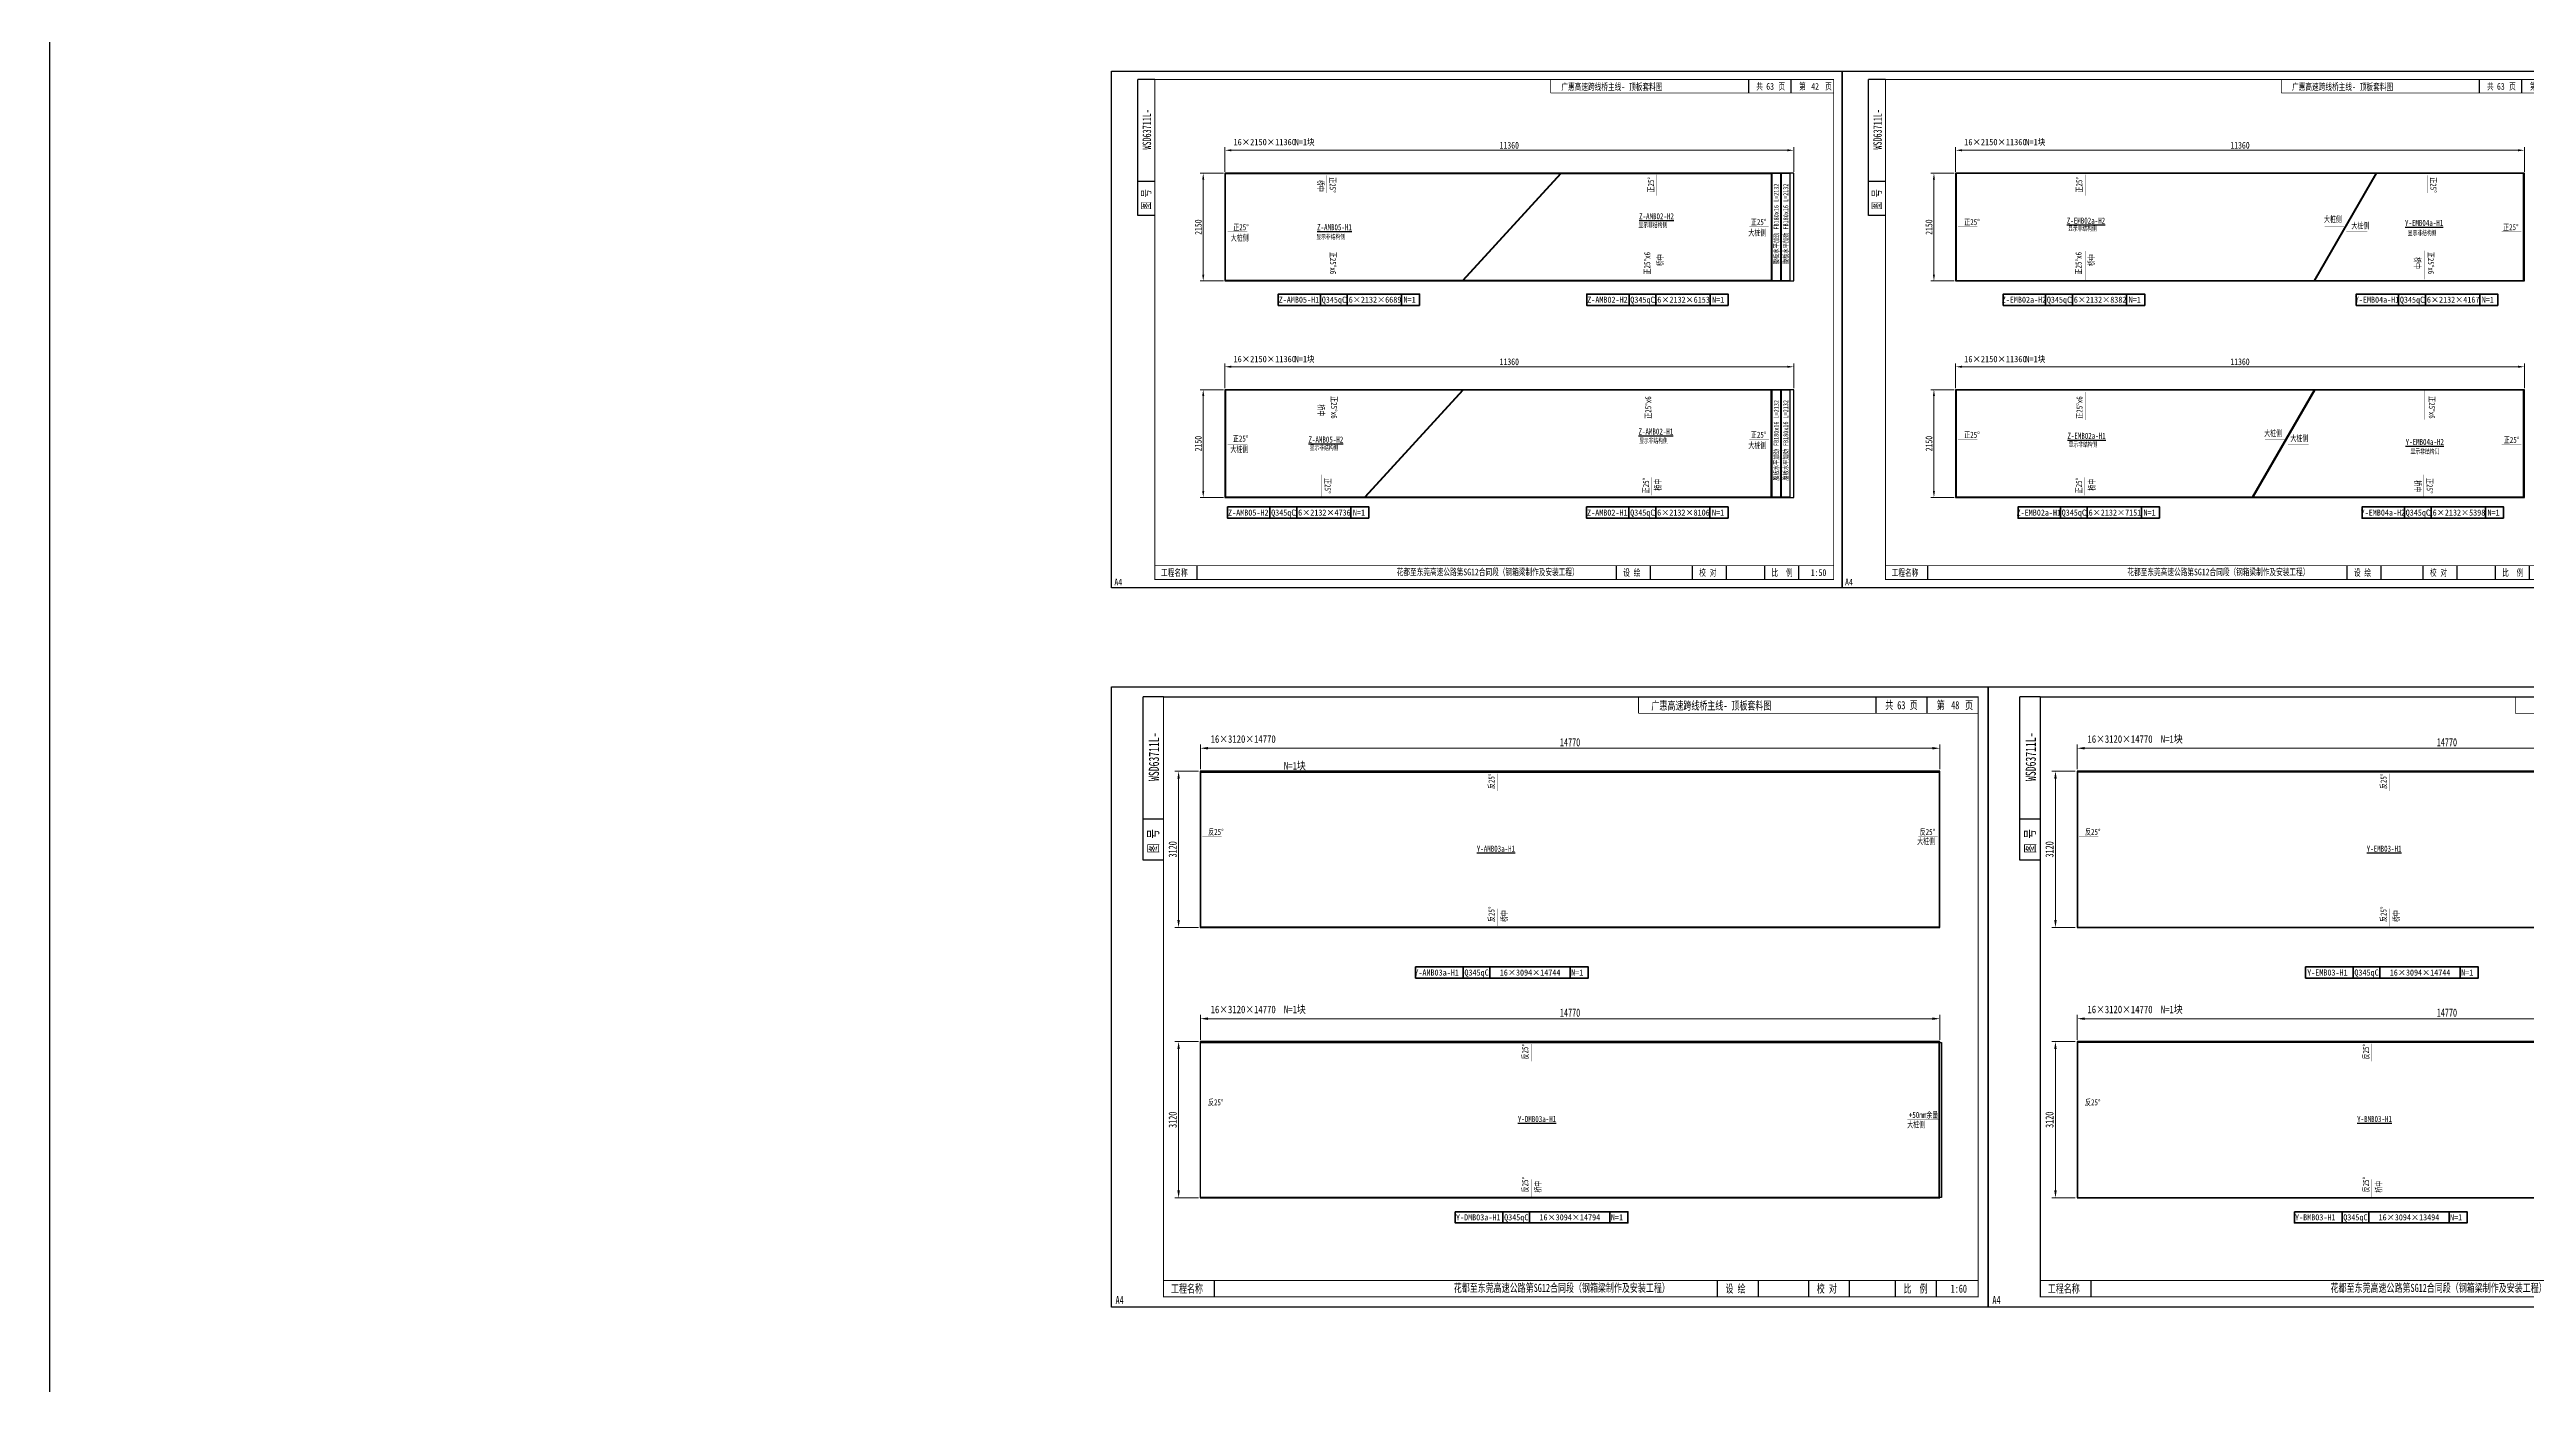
# Model space of a CAD drawing. Extents: x 1629247 to 2251351, y -601856 to -65897.
# Drawn here: x 2065548 to 2115018, y -199079 to -172429 of the extents above; entities that cross this region are included whole.
import ezdxf
from ezdxf.enums import TextEntityAlignment as Align

# ---------------------------------------------------------------- set-up
doc = ezdxf.new("R2010")
doc.units = 0
doc.header["$LTSCALE"] = 2
doc.header["$MEASUREMENT"] = 0
doc.header["$PDMODE"] = 35
doc.header["$PDSIZE"] = 50
doc.linetypes.add('PHANTOM', pattern=[63.5, 31.75, -6.35, 6.35, -6.35, 6.35, -6.35])
doc.layers.get('0').update_dxf_attribs({"linetype": 'CONTINUOUS'})
doc.layers.get('Defpoints').update_dxf_attribs({"linetype": 'CONTINUOUS'})
doc.layers.add('1图框轮廓', color=7, linetype='CONTINUOUS', lineweight=35)
doc.layers.add('标注层', color=3, linetype='CONTINUOUS', lineweight=13)
doc.layers.add('A3', color=7, linetype='CONTINUOUS')
doc.styles.add('仿宋', font='仿宋_GB2312_1.ttf', dxfattribs={"width": 0.7})
doc.dimstyles.new('标准标注样式-50', dxfattribs={"dimscale": 50, "dimtxt": 2.7, "dimasz": 2.5, "dimexe": 1.25, "dimexo": 0.625, "dimtad": 1, "dimdec": 0, "dimdsep": 46, "dimtxsty": '仿宋', "dimcen": 2.5, "dimclrd": 3, "dimclre": 3, "dimclrt": 4, "dimazin": 0, "dimtfac": 1, "dimtdec": 0, "dimtmove": 0, "dimatfit": 3, "dimfxl": 1.25, "dimlwd": 13, "dimlwe": 13, "dimarcsym": 0})
doc.dimstyles.new('标准标注样式-60', dxfattribs={"dimscale": 60, "dimtxt": 2.7, "dimasz": 2.5, "dimexe": 1.25, "dimexo": 0.625, "dimtad": 1, "dimdec": 0, "dimdsep": 46, "dimtxsty": '仿宋', "dimcen": 2.5, "dimclrd": 3, "dimclre": 3, "dimclrt": 4, "dimazin": 0, "dimtfac": 1, "dimtdec": 0, "dimtmove": 0, "dimatfit": 3, "dimfxl": 1.25, "dimlwd": 13, "dimlwe": 13, "dimarcsym": 0})

# ---------------------------------------------------------------- blocks, each defined once
blk = doc.blocks.new('*D1075')
at = {"color": 3, "lineweight": 13, "ltscale": 3}
for p, q in [((2089023, -174868), (2089023, -174378)), ((2100383, -174868), (2100383, -174378))]:
    blk.add_line(p, q, dxfattribs=at)
at = {"color": 3, "linetype": 'ByBlock', "lineweight": 13, "ltscale": 3}
blk.add_line((2100258, -174440), (2089148, -174440), dxfattribs=at)
at = {"color": 3, "ltscale": 3}
for points in [[(2089148, -174419), (2089148, -174461), (2089023, -174440)], [(2100258, -174419), (2100258, -174461), (2100383, -174440)]]:
    blk.add_solid(points, dxfattribs=at)
at = {"layer": 'Defpoints', "color": 0, "ltscale": 3}
for p in [(2089023, -174440), (2089023, -174899), (2100383, -174899)]:
    blk.add_point(p, dxfattribs=at)
at = {"color": 4, "ltscale": 3, "insert": (2094703, -174341), "char_height": 135, "attachment_point": 5, "style": '仿宋'}
blk.add_mtext('11360', dxfattribs=at)
blk = doc.blocks.new('*D1076')
at = {"color": 3, "lineweight": 13, "ltscale": 3}
for p, q in [((2088992, -174899), (2088527, -174899)), ((2088992, -177049), (2088527, -177049))]:
    blk.add_line(p, q, dxfattribs=at)
at = {"color": 3, "linetype": 'ByBlock', "lineweight": 13, "ltscale": 3}
blk.add_line((2088590, -175024), (2088590, -176924), dxfattribs=at)
at = {"color": 3, "ltscale": 3}
for points in [[(2088569, -175024), (2088610, -175024), (2088590, -174899)], [(2088569, -176924), (2088610, -176924), (2088590, -177049)]]:
    blk.add_solid(points, dxfattribs=at)
at = {"layer": 'Defpoints', "color": 0, "ltscale": 3}
for p in [(2089023, -174899), (2088590, -177049), (2089023, -177049)]:
    blk.add_point(p, dxfattribs=at)
at = {"color": 4, "ltscale": 3, "insert": (2088491, -175974), "char_height": 135, "attachment_point": 5, "rotation": 90, "style": '仿宋'}
blk.add_mtext('2150', dxfattribs=at)
blk = doc.blocks.new('tukuangA4-')
at = {"layer": 'A3'}
for p, q in [((537, 7565), (537, 10327)), ((882, 10327), (537, 10327)), ((12951, 10051), (12951, 10327)), ((13814, 10051), (13814, 10327)), ((882, 8256), (537, 8256)), ((882, 7565), (537, 7565)), ((1745, 173), (1745, 449)), ((10266, 173), (10266, 449)), ((10957, 173), (10957, 449)), ((11811, 173), (11811, 449)), ((12502, 173), (12502, 449)), ((13280, 173), (13280, 449)), ((13971, 173), (13971, 449))]:
    blk.add_line(p, q, dxfattribs=at)
blk.add_lwpolyline([(14850, 10500), (14850, 0), (0, 0), (0, 10500)], close=True, dxfattribs=at)
for points, const_width in [([(882, 10327), (14677, 10327), (14677, 173), (882, 173), (882, 10327)], 17.3), ([(8927, 10051), (8927, 10327)], 13.8), ([(8927, 10051), (14677, 10051)], 13.8), ([(882, 449), (14677, 449)], 13.8)]:
    blk.add_lwpolyline(points, dxfattribs=dict(at, const_width=const_width))
at = {"layer": 'A3', "color": 7, "linetype": 'Continuous', "style": '仿宋', "width": 0.7}
for s, p in [('共    页', (13106, 10120)), ('第     页', (13977, 10120)), ('工程名称', (1009, 242)), ('花都至东莞高速公路第SG12合同段（钢箱梁制作及安装工程）', (5798, 255)), ('设 绘', (10401, 242)), ('校 对', (11946, 242)), ('比  例', (13415, 242))]:
    blk.add_text(s, height=138.1, dxfattribs=at).set_placement(p)
blk.add_text('WSD63711L-', height=172.6, rotation=90, dxfattribs=at).set_placement((806, 9316), align=Align.CENTER)
blk.add_text('图 号', height=172.6, rotation=90, dxfattribs=at).set_placement((793, 7681))
blk.add_text('A4', height=138.1, dxfattribs=at).set_placement((139, 50), align=Align.CENTER)
blk = doc.blocks.new('*D1077')
at = {"color": 3, "lineweight": 13, "ltscale": 3}
for p, q in [((2089023, -179189), (2089023, -178699)), ((2100383, -179189), (2100383, -178699))]:
    blk.add_line(p, q, dxfattribs=at)
at = {"color": 3, "linetype": 'ByBlock', "lineweight": 13, "ltscale": 3}
blk.add_line((2100258, -178762), (2089148, -178762), dxfattribs=at)
at = {"color": 3, "ltscale": 3}
for points in [[(2089148, -178741), (2089148, -178783), (2089023, -178762)], [(2100258, -178741), (2100258, -178783), (2100383, -178762)]]:
    blk.add_solid(points, dxfattribs=at)
at = {"layer": 'Defpoints', "color": 0, "ltscale": 3}
for p in [(2089023, -178762), (2089023, -179220), (2100383, -179220)]:
    blk.add_point(p, dxfattribs=at)
at = {"color": 4, "ltscale": 3, "insert": (2094703, -178663), "char_height": 135, "attachment_point": 5, "style": '仿宋'}
blk.add_mtext('11360', dxfattribs=at)
blk = doc.blocks.new('*D1078')
at = {"color": 3, "lineweight": 13, "ltscale": 3}
for p, q in [((2088992, -179220), (2088527, -179220)), ((2088992, -181370), (2088527, -181370))]:
    blk.add_line(p, q, dxfattribs=at)
at = {"color": 3, "linetype": 'ByBlock', "lineweight": 13, "ltscale": 3}
blk.add_line((2088590, -179345), (2088590, -181245), dxfattribs=at)
at = {"color": 3, "ltscale": 3}
for points in [[(2088569, -179345), (2088610, -179345), (2088590, -179220)], [(2088569, -181245), (2088610, -181245), (2088590, -181370)]]:
    blk.add_solid(points, dxfattribs=at)
at = {"layer": 'Defpoints', "color": 0, "ltscale": 3}
for p in [(2089023, -179220), (2088590, -181370), (2089023, -181370)]:
    blk.add_point(p, dxfattribs=at)
at = {"color": 4, "ltscale": 3, "insert": (2088491, -180295), "char_height": 135, "attachment_point": 5, "rotation": 90, "style": '仿宋'}
blk.add_mtext('2150', dxfattribs=at)
blk = doc.blocks.new('*D1079')
at = {"color": 3, "lineweight": 13, "ltscale": 3}
for p, q in [((2103617, -174868), (2103617, -174378)), ((2114977, -174868), (2114977, -174378))]:
    blk.add_line(p, q, dxfattribs=at)
at = {"color": 3, "linetype": 'ByBlock', "lineweight": 13, "ltscale": 3}
blk.add_line((2114852, -174440), (2103742, -174440), dxfattribs=at)
at = {"color": 3, "ltscale": 3}
for points in [[(2103742, -174419), (2103742, -174461), (2103617, -174440)], [(2114852, -174419), (2114852, -174461), (2114977, -174440)]]:
    blk.add_solid(points, dxfattribs=at)
at = {"layer": 'Defpoints', "color": 0, "ltscale": 3}
for p in [(2103617, -174440), (2103617, -174899), (2114977, -174899)]:
    blk.add_point(p, dxfattribs=at)
at = {"color": 4, "ltscale": 3, "insert": (2109297, -174341), "char_height": 135, "attachment_point": 5, "style": '仿宋'}
blk.add_mtext('11360', dxfattribs=at)
blk = doc.blocks.new('*D1080')
at = {"color": 3, "lineweight": 13, "ltscale": 3}
for p, q in [((2103586, -174899), (2103121, -174899)), ((2103586, -177049), (2103121, -177049))]:
    blk.add_line(p, q, dxfattribs=at)
at = {"color": 3, "linetype": 'ByBlock', "lineweight": 13, "ltscale": 3}
blk.add_line((2103184, -175024), (2103184, -176924), dxfattribs=at)
at = {"color": 3, "ltscale": 3}
for points in [[(2103163, -175024), (2103204, -175024), (2103184, -174899)], [(2103163, -176924), (2103204, -176924), (2103184, -177049)]]:
    blk.add_solid(points, dxfattribs=at)
at = {"layer": 'Defpoints', "color": 0, "ltscale": 3}
for p in [(2103617, -174899), (2103184, -177049), (2103617, -177049)]:
    blk.add_point(p, dxfattribs=at)
at = {"color": 4, "ltscale": 3, "insert": (2103085, -175974), "char_height": 135, "attachment_point": 5, "rotation": 90, "style": '仿宋'}
blk.add_mtext('2150', dxfattribs=at)
blk = doc.blocks.new('*D1081')
at = {"color": 3, "lineweight": 13, "ltscale": 3}
for p, q in [((2103617, -179189), (2103617, -178699)), ((2114977, -179189), (2114977, -178699))]:
    blk.add_line(p, q, dxfattribs=at)
at = {"color": 3, "linetype": 'ByBlock', "lineweight": 13, "ltscale": 3}
blk.add_line((2114852, -178762), (2103742, -178762), dxfattribs=at)
at = {"color": 3, "ltscale": 3}
for points in [[(2103742, -178741), (2103742, -178783), (2103617, -178762)], [(2114852, -178741), (2114852, -178783), (2114977, -178762)]]:
    blk.add_solid(points, dxfattribs=at)
at = {"layer": 'Defpoints', "color": 0, "ltscale": 3}
for p in [(2103617, -178762), (2103617, -179220), (2114977, -179220)]:
    blk.add_point(p, dxfattribs=at)
at = {"color": 4, "ltscale": 3, "insert": (2109297, -178663), "char_height": 135, "attachment_point": 5, "style": '仿宋'}
blk.add_mtext('11360', dxfattribs=at)
blk = doc.blocks.new('*D1082')
at = {"color": 3, "lineweight": 13, "ltscale": 3}
for p, q in [((2103586, -179220), (2103121, -179220)), ((2103586, -181370), (2103121, -181370))]:
    blk.add_line(p, q, dxfattribs=at)
at = {"color": 3, "linetype": 'ByBlock', "lineweight": 13, "ltscale": 3}
blk.add_line((2103184, -179345), (2103184, -181245), dxfattribs=at)
at = {"color": 3, "ltscale": 3}
for points in [[(2103163, -179345), (2103204, -179345), (2103184, -179220)], [(2103163, -181245), (2103204, -181245), (2103184, -181370)]]:
    blk.add_solid(points, dxfattribs=at)
at = {"layer": 'Defpoints', "color": 0, "ltscale": 3}
for p in [(2103617, -179220), (2103184, -181370), (2103617, -181370)]:
    blk.add_point(p, dxfattribs=at)
at = {"color": 4, "ltscale": 3, "insert": (2103085, -180295), "char_height": 135, "attachment_point": 5, "rotation": 90, "style": '仿宋'}
blk.add_mtext('2150', dxfattribs=at)
blk = doc.blocks.new('*D1083')
at = {"color": 3, "lineweight": 13, "ltscale": 3}
for p, q in [((2088532, -186799), (2088532, -186303)), ((2103302, -186799), (2103302, -186303))]:
    blk.add_line(p, q, dxfattribs=at)
at = {"color": 3, "linetype": 'ByBlock', "lineweight": 13, "ltscale": 3}
blk.add_line((2103152, -186378), (2088682, -186378), dxfattribs=at)
at = {"color": 3, "ltscale": 3}
for points in [[(2088682, -186353), (2088682, -186403), (2088532, -186378)], [(2103152, -186353), (2103152, -186403), (2103302, -186378)]]:
    blk.add_solid(points, dxfattribs=at)
at = {"layer": 'Defpoints', "color": 0, "ltscale": 3}
for p in [(2088532, -186378), (2088532, -186837), (2103302, -186837)]:
    blk.add_point(p, dxfattribs=at)
at = {"color": 4, "ltscale": 3, "insert": (2095917, -186260), "char_height": 162, "attachment_point": 5, "style": '仿宋'}
blk.add_mtext('14770', dxfattribs=at)
blk = doc.blocks.new('*D1084')
at = {"color": 3, "lineweight": 13, "ltscale": 3}
for p, q in [((2088494, -186837), (2088023, -186837)), ((2088494, -189957), (2088023, -189957))]:
    blk.add_line(p, q, dxfattribs=at)
at = {"color": 3, "linetype": 'ByBlock', "lineweight": 13, "ltscale": 3}
blk.add_line((2088098, -186987), (2088098, -189807), dxfattribs=at)
at = {"color": 3, "ltscale": 3}
for points in [[(2088073, -186987), (2088123, -186987), (2088098, -186837)], [(2088073, -189807), (2088123, -189807), (2088098, -189957)]]:
    blk.add_solid(points, dxfattribs=at)
at = {"layer": 'Defpoints', "color": 0, "ltscale": 3}
for p in [(2088532, -186837), (2088098, -189957), (2088532, -189957)]:
    blk.add_point(p, dxfattribs=at)
at = {"color": 4, "ltscale": 3, "insert": (2087980, -188397), "char_height": 162, "attachment_point": 5, "rotation": 90, "style": '仿宋'}
blk.add_mtext('3120', dxfattribs=at)
blk = doc.blocks.new('*D1085')
at = {"color": 3, "lineweight": 13, "ltscale": 3}
for p, q in [((2088532, -192198), (2088532, -191702)), ((2103302, -192198), (2103302, -191702))]:
    blk.add_line(p, q, dxfattribs=at)
at = {"color": 3, "linetype": 'ByBlock', "lineweight": 13, "ltscale": 3}
blk.add_line((2103152, -191777), (2088682, -191777), dxfattribs=at)
at = {"color": 3, "ltscale": 3}
for points in [[(2088682, -191752), (2088682, -191802), (2088532, -191777)], [(2103152, -191752), (2103152, -191802), (2103302, -191777)]]:
    blk.add_solid(points, dxfattribs=at)
at = {"layer": 'Defpoints', "color": 0, "ltscale": 3}
for p in [(2088532, -191777), (2088532, -192235), (2103302, -192235)]:
    blk.add_point(p, dxfattribs=at)
at = {"color": 4, "ltscale": 3, "insert": (2095917, -191658), "char_height": 162, "attachment_point": 5, "style": '仿宋'}
blk.add_mtext('14770', dxfattribs=at)
blk = doc.blocks.new('*D1086')
at = {"color": 3, "lineweight": 13, "ltscale": 3}
for p, q in [((2088494, -192235), (2088023, -192235)), ((2088494, -195355), (2088023, -195355))]:
    blk.add_line(p, q, dxfattribs=at)
at = {"color": 3, "linetype": 'ByBlock', "lineweight": 13, "ltscale": 3}
blk.add_line((2088098, -192385), (2088098, -195205), dxfattribs=at)
at = {"color": 3, "ltscale": 3}
for points in [[(2088073, -192385), (2088123, -192385), (2088098, -192235)], [(2088073, -195205), (2088123, -195205), (2088098, -195355)]]:
    blk.add_solid(points, dxfattribs=at)
at = {"layer": 'Defpoints', "color": 0, "ltscale": 3}
for p in [(2088532, -192235), (2088098, -195355), (2088532, -195355)]:
    blk.add_point(p, dxfattribs=at)
at = {"color": 4, "ltscale": 3, "insert": (2087980, -193795), "char_height": 162, "attachment_point": 5, "rotation": 90, "style": '仿宋'}
blk.add_mtext('3120', dxfattribs=at)
blk = doc.blocks.new('*D1087')
at = {"color": 3, "lineweight": 13, "ltscale": 3}
for p, q in [((2106044, -186799), (2106044, -186303)), ((2120814, -186799), (2120814, -186303))]:
    blk.add_line(p, q, dxfattribs=at)
at = {"color": 3, "linetype": 'ByBlock', "lineweight": 13, "ltscale": 3}
blk.add_line((2120664, -186378), (2106194, -186378), dxfattribs=at)
at = {"color": 3, "ltscale": 3}
for points in [[(2106194, -186353), (2106194, -186403), (2106044, -186378)], [(2120664, -186353), (2120664, -186403), (2120814, -186378)]]:
    blk.add_solid(points, dxfattribs=at)
at = {"layer": 'Defpoints', "color": 0, "ltscale": 3}
for p in [(2106044, -186378), (2106044, -186837), (2120814, -186837)]:
    blk.add_point(p, dxfattribs=at)
at = {"color": 4, "ltscale": 3, "insert": (2113429, -186260), "char_height": 162, "attachment_point": 5, "style": '仿宋'}
blk.add_mtext('14770', dxfattribs=at)
blk = doc.blocks.new('*D1088')
at = {"color": 3, "lineweight": 13, "ltscale": 3}
for p, q in [((2106007, -186837), (2105536, -186837)), ((2106007, -189957), (2105536, -189957))]:
    blk.add_line(p, q, dxfattribs=at)
at = {"color": 3, "linetype": 'ByBlock', "lineweight": 13, "ltscale": 3}
blk.add_line((2105611, -186987), (2105611, -189807), dxfattribs=at)
at = {"color": 3, "ltscale": 3}
for points in [[(2105586, -186987), (2105636, -186987), (2105611, -186837)], [(2105586, -189807), (2105636, -189807), (2105611, -189957)]]:
    blk.add_solid(points, dxfattribs=at)
at = {"layer": 'Defpoints', "color": 0, "ltscale": 3}
for p in [(2106044, -186837), (2105611, -189957), (2106044, -189957)]:
    blk.add_point(p, dxfattribs=at)
at = {"color": 4, "ltscale": 3, "insert": (2105493, -188397), "char_height": 162, "attachment_point": 5, "rotation": 90, "style": '仿宋'}
blk.add_mtext('3120', dxfattribs=at)
blk = doc.blocks.new('*D1089')
at = {"color": 3, "lineweight": 13, "ltscale": 3}
for p, q in [((2106044, -192198), (2106044, -191702)), ((2120814, -192198), (2120814, -191702))]:
    blk.add_line(p, q, dxfattribs=at)
at = {"color": 3, "linetype": 'ByBlock', "lineweight": 13, "ltscale": 3}
blk.add_line((2120664, -191777), (2106194, -191777), dxfattribs=at)
at = {"color": 3, "ltscale": 3}
for points in [[(2106194, -191752), (2106194, -191802), (2106044, -191777)], [(2120664, -191752), (2120664, -191802), (2120814, -191777)]]:
    blk.add_solid(points, dxfattribs=at)
at = {"layer": 'Defpoints', "color": 0, "ltscale": 3}
for p in [(2106044, -191777), (2106044, -192235), (2120814, -192235)]:
    blk.add_point(p, dxfattribs=at)
at = {"color": 4, "ltscale": 3, "insert": (2113429, -191658), "char_height": 162, "attachment_point": 5, "style": '仿宋'}
blk.add_mtext('14770', dxfattribs=at)
blk = doc.blocks.new('*D1090')
at = {"color": 3, "lineweight": 13, "ltscale": 3}
for p, q in [((2106007, -192235), (2105536, -192235)), ((2106007, -195355), (2105536, -195355))]:
    blk.add_line(p, q, dxfattribs=at)
at = {"color": 3, "linetype": 'ByBlock', "lineweight": 13, "ltscale": 3}
blk.add_line((2105611, -192385), (2105611, -195205), dxfattribs=at)
at = {"color": 3, "ltscale": 3}
for points in [[(2105586, -192385), (2105636, -192385), (2105611, -192235)], [(2105586, -195205), (2105636, -195205), (2105611, -195355)]]:
    blk.add_solid(points, dxfattribs=at)
at = {"layer": 'Defpoints', "color": 0, "ltscale": 3}
for p in [(2106044, -192235), (2105611, -195355), (2106044, -195355)]:
    blk.add_point(p, dxfattribs=at)
at = {"color": 4, "ltscale": 3, "insert": (2105493, -193795), "char_height": 162, "attachment_point": 5, "rotation": 90, "style": '仿宋'}
blk.add_mtext('3120', dxfattribs=at)

msp = doc.modelspace()

# ---------------------------------------------------------------- linework, layer by layer
at = {"color": 3, "ltscale": 3}
msp.add_line((2103281.7, -192251.3), (2103281.7, -195345.3), dxfattribs=at)
at = {"color": 8, "ltscale": 3}
for points in [[(2065547.6, -218566.9), (2251350.7, -218566.9), (2251350.7, -65896.9), (2065547.6, -65896.9)], [(2089023, -177048.9), (2100383, -177048.9), (2100383, -174898.9), (2089023, -174898.9)], [(2103617, -177048.9), (2114977, -177048.9), (2114977, -174898.9), (2103617, -174898.9)], [(2089023, -181370.5), (2100383, -181370.5), (2100383, -179220.5), (2089023, -179220.5)], [(2103617, -181370.5), (2114977, -181370.5), (2114977, -179220.5), (2103617, -179220.5)], [(2088531.7, -189956.9), (2103301.7, -189956.9), (2103301.7, -186836.9), (2088531.7, -186836.9)], [(2106044.5, -189956.9), (2120814.5, -189956.9), (2120814.5, -186836.9), (2106044.5, -186836.9)], [(2088531.7, -195355.3), (2103301.7, -195355.3), (2103301.7, -192235.3), (2088531.7, -192235.3)], [(2106044.5, -195355.3), (2120814.5, -195355.3), (2120814.5, -192235.3), (2106044.5, -192235.3)]]:
    msp.add_lwpolyline(points, close=True, dxfattribs=at)
at = {"color": 1}
for points in [[(2089033, -174906.9), (2095722.5, -174906.9), (2093769.2, -177038.9), (2089033, -177038.9)], [(2099935.7, -177038.9), (2093782.8, -177038.9), (2095736, -174906.9), (2099935.7, -174906.9)], [(2112009.3, -174906.9), (2103627, -174906.9), (2103627, -177038.9), (2110778.4, -177038.9)], [(2114956.8, -174906.9), (2112020.8, -174906.9), (2110789.9, -177038.9), (2114956.8, -177038.9)], [(2093769.2, -179228.5), (2089033, -179228.5), (2089033, -181360.5), (2091816, -181360.5)], [(2091829.5, -181360.5), (2099935.7, -181360.5), (2099935.7, -179228.5), (2093782.8, -179228.5)], [(2103627, -181360.5), (2109547.5, -181360.5), (2110778.4, -179228.5), (2103627, -179228.5)], [(2109559, -181360.5), (2114956.8, -181360.5), (2114956.8, -179228.5), (2110789.9, -179228.5)], [(2088541.7, -186852.9), (2103285.6, -186852.9), (2103285.6, -189946.9), (2088541.7, -189946.9)], [(2106054.5, -189946.9), (2120798.5, -189946.9), (2120798.5, -186852.9), (2106054.5, -186852.9)], [(2103281.7, -195345.3), (2088537.7, -195345.3), (2088537.7, -192251.3), (2103281.7, -192251.3), (2103331.7, -192251.3), (2103331.7, -195345.3)], [(2106054.5, -195345.3), (2119548.5, -195345.3), (2119548.5, -192251.3), (2106054.5, -192251.3)]]:
    msp.add_lwpolyline(points, close=True, dxfattribs=at)
at = {"color": 2, "ltscale": 3}
for points in [[(2099945.7, -174906.9), (2099945.7, -177038.9), (2100125.7, -177038.9), (2100125.7, -174906.9)], [(2100135.7, -174906.9), (2100135.7, -177038.9), (2100315.7, -177038.9), (2100315.7, -174906.9)], [(2099945.7, -179228.5), (2099945.7, -181360.5), (2100125.7, -181360.5), (2100125.7, -179228.5)], [(2100135.7, -179228.5), (2100135.7, -181360.5), (2100315.7, -181360.5), (2100315.7, -179228.5)]]:
    msp.add_lwpolyline(points, close=True, dxfattribs=at)
at = {"layer": '1图框轮廓', "color": 30, "ltscale": 3}
for p, q in [((2090932.8, -177310.8), (2090932.8, -177535.8)), ((2091467.3, -177535.8), (2091467.3, -177310.8)), ((2092551.7, -177310.8), (2092551.7, -177535.8)), ((2097094.7, -177310.8), (2097094.7, -177535.8)), ((2097629.2, -177535.8), (2097629.2, -177310.8)), ((2098713.7, -177310.8), (2098713.7, -177535.8)), ((2105414.1, -177310.8), (2105414.1, -177535.8)), ((2105948.6, -177535.8), (2105948.6, -177310.8)), ((2107033, -177310.8), (2107033, -177535.8)), ((2112465.6, -177310.8), (2112465.6, -177535.8)), ((2113000.1, -177535.8), (2113000.1, -177310.8)), ((2114084.5, -177310.8), (2114084.5, -177535.8)), ((2089921.5, -181560.6), (2089921.5, -181785.6)), ((2090456, -181785.6), (2090456, -181560.6)), ((2091540.4, -181560.6), (2091540.4, -181785.6)), ((2097092.2, -181560.6), (2097092.2, -181785.6)), ((2097626.7, -181785.6), (2097626.7, -181560.6)), ((2098711.1, -181560.6), (2098711.1, -181785.6)), ((2105710.4, -181560.6), (2105710.4, -181785.6)), ((2106244.9, -181785.6), (2106244.9, -181560.6)), ((2107329.4, -181560.6), (2107329.4, -181785.6)), ((2112581.8, -181560.6), (2112581.8, -181785.6)), ((2113116.3, -181785.6), (2113116.3, -181560.6)), ((2114200.8, -181560.6), (2114200.8, -181785.6)), ((2093782, -190968), (2093782, -190743)), ((2094316.5, -190968), (2094316.5, -190743)), ((2095920.5, -190968), (2095920.5, -190743)), ((2111556.9, -190968), (2111556.9, -190743)), ((2112091.4, -190968), (2112091.4, -190743)), ((2113695.4, -190968), (2113695.4, -190743)), ((2094575, -195855.5), (2094575, -195630.5)), ((2095109.5, -195855.5), (2095109.5, -195630.5)), ((2096713.5, -195855.5), (2096713.5, -195630.5)), ((2111334.5, -195855.5), (2111334.5, -195630.5)), ((2111869, -195855.5), (2111869, -195630.5)), ((2113473, -195855.5), (2113473, -195630.5))]:
    msp.add_line(p, q, dxfattribs=at)
for points in [[(2092911.7, -177535.8), (2090087.1, -177535.8), (2090087.1, -177310.8), (2092911.7, -177310.8)], [(2099073.7, -177535.8), (2096249, -177535.8), (2096249, -177310.8), (2099073.7, -177310.8)], [(2107393, -177535.8), (2104568.4, -177535.8), (2104568.4, -177310.8), (2107393, -177310.8)], [(2114444.5, -177535.8), (2111619.9, -177535.8), (2111619.9, -177310.8), (2114444.5, -177310.8)], [(2091900.4, -181785.6), (2089075.8, -181785.6), (2089075.8, -181560.6), (2091900.4, -181560.6)], [(2099071.1, -181785.6), (2096246.5, -181785.6), (2096246.5, -181560.6), (2099071.1, -181560.6)], [(2107689.4, -181785.6), (2104864.8, -181785.6), (2104864.8, -181560.6), (2107689.4, -181560.6)], [(2114560.8, -181785.6), (2111736.1, -181785.6), (2111736.1, -181560.6), (2114560.8, -181560.6)], [(2092830.5, -190743), (2096280.5, -190743), (2096280.5, -190968), (2092830.5, -190968)], [(2110605.4, -190743), (2114055.4, -190743), (2114055.4, -190968), (2110605.4, -190968)], [(2093623.5, -195630.5), (2097073.5, -195630.5), (2097073.5, -195855.5), (2093623.5, -195855.5)], [(2110383, -195630.5), (2113833, -195630.5), (2113833, -195855.5), (2110383, -195855.5)]]:
    msp.add_lwpolyline(points, close=True, dxfattribs=at)
at = {"layer": '标注层', "color": 42}
for points in [[(2091057.7, -174936.1, 0, 25, 0), (2091057.7, -175010.9, 5, 5, 0), (2091057.7, -175295.6, 5, 5, 0)], [(2097648.7, -174919.8, 0, 25, 0), (2097648.7, -174994.6, 5, 5, 0), (2097648.7, -175349.2, 5, 5, 0)], [(2106203.6, -174919.8, 0, 25, 0), (2106203.6, -174994.6, 5, 5, 0), (2106203.6, -175349.2, 5, 5, 0)], [(2113042.6, -174936.1, 0, 25, 0), (2113042.6, -175010.9, 5, 5, 0), (2113042.6, -175295.6, 5, 5, 0)], [(2089073.3, -176061.3, 0, 25, 0), (2089148.1, -176061.3, 5, 5, 0), (2089468.9, -176061.3, 5, 5, 0)], [(2099895.4, -175959.8, 0, 25, 0), (2099820.6, -175959.8, 5, 5, 0), (2099499.8, -175959.8, 5, 5, 0)], [(2103655.6, -175959.8, 0, 25, 0), (2103730.4, -175959.8, 5, 5, 0), (2104051.2, -175959.8, 5, 5, 0)], [(2111386.6, -175959.8, 0, 25, 0), (2111311.8, -175959.8, 5, 5, 0), (2110991, -175959.8, 5, 5, 0)], [(2111420.7, -176061.3, 0, 25, 0), (2111495.5, -176061.3, 5, 5, 0), (2111843.1, -176061.3, 5, 5, 0)], [(2114916.6, -176061.3, 0, 25, 0), (2114841.8, -176061.3, 5, 5, 0), (2114521, -176061.3, 5, 5, 0)], [(2091061.4, -177015.9, 0, 25, 0), (2091061.4, -176941.1, 5, 5, 0), (2091061.4, -176445.9, 5, 5, 0)], [(2097599.1, -177038.9, 0, 25, 0), (2097599.1, -176964.1, 5, 5, 0), (2097599.1, -176448.1, 5, 5, 0)], [(2106212.9, -177038.9, 0, 25, 0), (2106212.9, -176964.1, 5, 5, 0), (2106212.9, -176448.1, 5, 5, 0)], [(2112988.3, -177015.9, 0, 25, 0), (2112988.3, -176941.1, 5, 5, 0), (2112988.3, -176445.9, 5, 5, 0)], [(2091061.4, -179228.5, 0, 25, 0), (2091061.4, -179303.3, 5, 5, 0), (2091061.4, -179819.3, 5, 5, 0)], [(2097599.1, -179251.5, 0, 25, 0), (2097599.1, -179326.3, 5, 5, 0), (2097599.1, -179821.5, 5, 5, 0)], [(2106212.9, -179251.5, 0, 25, 0), (2106212.9, -179326.3, 5, 5, 0), (2106212.9, -179821.5, 5, 5, 0)], [(2112988.3, -179228.5, 0, 25, 0), (2112988.3, -179303.3, 5, 5, 0), (2112988.3, -179819.3, 5, 5, 0)], [(2089073.3, -180307.6, 0, 25, 0), (2089148.1, -180307.6, 5, 5, 0), (2089468.9, -180307.6, 5, 5, 0)], [(2099895.4, -180206.1, 0, 25, 0), (2099820.6, -180206.1, 5, 5, 0), (2099499.8, -180206.1, 5, 5, 0)], [(2103655.6, -180206.1, 0, 25, 0), (2103730.4, -180206.1, 5, 5, 0), (2104051.2, -180206.1, 5, 5, 0)], [(2110192.4, -180206.1, 0, 25, 0), (2110117.6, -180206.1, 5, 5, 0), (2109796.8, -180206.1, 5, 5, 0)], [(2110250.7, -180307.6, 0, 25, 0), (2110325.5, -180307.6, 5, 5, 0), (2110666.8, -180307.6, 5, 5, 0)], [(2114916.6, -180307.6, 0, 25, 0), (2114841.8, -180307.6, 5, 5, 0), (2114521, -180307.6, 5, 5, 0)], [(2090958.4, -181347.6, 0, 25, 0), (2090958.4, -181272.8, 5, 5, 0), (2090958.4, -180918.2, 5, 5, 0)], [(2097549.3, -181331.3, 0, 25, 0), (2097549.3, -181256.5, 5, 5, 0), (2097549.3, -180971.9, 5, 5, 0)], [(2106196.9, -181331.3, 0, 25, 0), (2106196.9, -181256.5, 5, 5, 0), (2106196.9, -180971.9, 5, 5, 0)], [(2112968.1, -181347.6, 0, 25, 0), (2112968.1, -181272.8, 5, 5, 0), (2112968.1, -180918.2, 5, 5, 0)], [(2094465, -186874, 0, 25, 0), (2094465, -186948.8, 5, 5, 0), (2094465, -187233.4, 5, 5, 0)], [(2112281.2, -186874, 0, 25, 0), (2112281.2, -186948.8, 5, 5, 0), (2112281.2, -187233.4, 5, 5, 0)], [(2088560.9, -188135.1, 0, 25, 0), (2088635.7, -188135.1, 5, 5, 0), (2088956.5, -188135.1, 5, 5, 0)], [(2103266.4, -188135.1, 0, 25, 0), (2103191.6, -188135.1, 5, 5, 0), (2102870.8, -188135.1, 5, 5, 0)], [(2106073.7, -188135.1, 0, 25, 0), (2106148.5, -188135.1, 5, 5, 0), (2106469.3, -188135.1, 5, 5, 0)], [(2094465, -189942.8, 0, 25, 0), (2094465, -189868, 5, 5, 0), (2094465, -189583.4, 5, 5, 0)], [(2112281.2, -189942.8, 0, 25, 0), (2112281.2, -189868, 5, 5, 0), (2112281.2, -189583.4, 5, 5, 0)], [(2095137.3, -192272.3, 0, 25, 0), (2095137.3, -192347.1, 5, 5, 0), (2095137.3, -192631.8, 5, 5, 0)], [(2111930.1, -192272.3, 0, 25, 0), (2111930.1, -192347.1, 5, 5, 0), (2111930.1, -192631.8, 5, 5, 0)], [(2088556.9, -193533.4, 0, 25, 0), (2088631.7, -193533.4, 5, 5, 0), (2088952.5, -193533.4, 5, 5, 0)], [(2103281.7, -193798.3, 0, 25, 0), (2103206.9, -193798.3, 5, 5, 0), (2102655, -193798.3, 5, 5, 0)], [(2106073.7, -193533.4, 0, 25, 0), (2106148.5, -193533.4, 5, 5, 0), (2106469.3, -193533.4, 5, 5, 0)], [(2095137.3, -195341.1, 0, 25, 0), (2095137.3, -195266.3, 5, 5, 0), (2095137.3, -194981.7, 5, 5, 0)], [(2111930.1, -195341.1, 0, 25, 0), (2111930.1, -195266.3, 5, 5, 0), (2111930.1, -194981.7, 5, 5, 0)]]:
    msp.add_lwpolyline(points, format="xyseb", dxfattribs=at)

# ---------------------------------------------------------------- block references
at = {"color": 8}
for p, xscale, yscale, zscale in [((2086756, -183177.3), 0.9827586206956767, 0.9827586206920387, 0.9827586206896554), ((2101349.9, -183177.3), 0.9827586207538843, 0.9827586206956767, 0.9827586206896554), ((2086756, -197533.6), 1.179310344828991, 1.179310344828991, 1.179310344827586), ((2104268.7, -197533.6), 1.179310345090926, 1.179310344828991, 1.179310344827586)]:
    msp.add_blockref('tukuangA4-', p, dxfattribs=dict(at, xscale=xscale, yscale=yscale, zscale=zscale))

# ---------------------------------------------------------------- texts
at = {"color": 7, "style": '仿宋', "width": 0.85}
for s, height, p in [('16×2150×11360', 125, (2089194.3, -174338.9)), ('N=1块', 125, (2090414.5, -174338.9)), ('16×2150×11360', 125, (2103788.2, -174338.9)), ('N=1块', 125, (2105008.5, -174338.9)), ('16×2150×11360', 125, (2089194.3, -178670.9)), ('N=1块', 125, (2090414.5, -178670.9)), ('16×2150×11360', 125, (2103788.2, -178670.9)), ('N=1块', 125, (2105008.5, -178670.9)), ('16×3120×14770', 150, (2088737.2, -186269.1)), ('16×3120×14770', 150, (2106250, -186269.1)), ('N=1块', 150, (2107714.3, -186269.1)), ('N=1块', 150, (2090201.5, -186802.8)), ('16×3120×14770', 150, (2088737.2, -191667.5)), ('N=1块', 150, (2090201.5, -191667.5)), ('16×3120×14770', 150, (2106250, -191667.5)), ('N=1块', 150, (2107714.3, -191667.5))]:
    msp.add_text(s, height=height, dxfattribs=at).set_placement(p)
at = {"color": 7, "style": '仿宋', "width": 0.75}
for p in [(2100034.6, -175909.4), (2100224.6, -175909.4), (2100034.6, -180231), (2100224.6, -180231)]:
    msp.add_text('腹板水平加劲 FB180x16 L=2132', height=100, rotation=90, dxfattribs=at).set_placement(p, align=Align.MIDDLE_CENTER)
at = {"color": 152, "linetype": 'PHANTOM', "ltscale": 10, "style": '仿宋', "width": 0.7}
for p in [(2090848.9, -176216), (2097283.7, -175979.2), (2105864.5, -176049.5), (2112649.3, -176137.8), (2090717.6, -180428), (2097297.9, -180286.2), (2105874.6, -180360.3), (2112704.3, -180497.9)]:
    msp.add_text('显示非结构侧', height=97.2, dxfattribs=at).set_placement(p)
at = {"color": 6, "linetype": 'PHANTOM', "ltscale": 10, "style": '仿宋', "width": 0.7}
for s, p in [('%%UZ-AMB05-H1', (2090863.9, -176036.6)), ('%%UZ-AMB02-H2', (2097295.4, -175817.7)), ('%%UZ-EMB02a-H2', (2105838.5, -175904.6)), ('%%UY-EMB04a-H1', (2112592.4, -175952)), ('%%UZ-AMB02-H1', (2097283.6, -180115)), ('%%UZ-AMB05-H2', (2090692.4, -180275.6)), ('%%UZ-EMB02a-H1', (2105850.3, -180201.9)), ('%%UY-EMB04a-H2', (2112605.5, -180322.8)), ('%%UY-AMB03a-H1', (2094054, -188442.9)), ('%%UY-EMB03-H1', (2111827.8, -188442.9)), ('%%UY-DMB03a-H1', (2094875, -193841.2)), ('%%UY-BMB03-H1', (2111635.9, -193841.2))]:
    msp.add_text(s, height=121.5, dxfattribs=at).set_placement(p)
at = {"color": 7, "style": '仿宋', "width": 0.85}
for s, p in [('Z-AMB05-H1', (2090501.4, -177423.3)), ('Q345qC', (2091200, -177423.3)), ('16×2132×6689', (2091981.4, -177423.3)), ('N=1 ', (2092752.8, -177423.3)), ('Z-AMB02-H2', (2096663.4, -177423.3)), ('Q345qC', (2097362, -177423.3)), ('16×2132×6153', (2098143.3, -177423.3)), ('N=1 ', (2098914.8, -177423.3)), ('Z-EMB02a-H2', (2104982.7, -177423.3)), ('Q345qC', (2105681.4, -177423.3)), ('16×2132×8382', (2106462.7, -177423.3)), ('N=1 ', (2107234.1, -177423.3)), ('Y-EMB04a-H1', (2112034.2, -177423.3)), ('Q345qC', (2112732.8, -177423.3)), ('16×2132×4167', (2113514.2, -177423.3)), ('N=1 ', (2114285.6, -177423.3)), ('Z-AMB05-H2', (2089490.1, -181673.1)), ('Q345qC', (2090188.7, -181673.1)), ('16×2132×4736', (2090970.1, -181673.1)), ('N=1 ', (2091741.5, -181673.1)), ('Z-AMB02-H1', (2096660.8, -181673.1)), ('Q345qC', (2097359.4, -181673.1)), ('16×2132×8106', (2098140.8, -181673.1)), ('N=1 ', (2098912.2, -181673.1)), ('Z-EMB02a-H1', (2105279.1, -181673.1)), ('Q345qC', (2105977.7, -181673.1)), ('16×2132×7151', (2106759, -181673.1)), ('N=1 ', (2107530.5, -181673.1)), ('Y-EMB04a-H2', (2112150.5, -181673.1)), ('Q345qC', (2112849.1, -181673.1)), ('16×2132×5398', (2113630.4, -181673.1)), ('N=1 ', (2114401.9, -181673.1)), ('Y-AMB03a-H1', (2093250.5, -190855.5)), ('Q345qC', (2094049.3, -190855.5)), ('16×3094×14744', (2095118.5, -190855.5)), ('N=1 ', (2096100.5, -190855.5)), ('Y-EMB03-H1', (2111043, -190855.5)), ('Q345qC', (2111824.2, -190855.5)), ('16×3094×14744', (2112893.4, -190855.5)), ('N=1 ', (2113875.4, -190855.5)), ('Y-DMB03a-H1', (2094082.1, -195743)), ('Q345qC', (2094842.2, -195743)), ('16×3094×14794', (2095911.5, -195743)), ('N=1 ', (2096893.5, -195743)), ('Y-BMB03-H1', (2110800.3, -195743)), ('Q345qC', (2111601.8, -195743)), ('16×3094×13494', (2112671, -195743)), ('N=1 ', (2113653, -195743))]:
    msp.add_text(s, height=121.5, dxfattribs=at).set_placement(p, align=Align.MIDDLE_CENTER)
at = {"layer": 'A3', "color": 6, "linetype": 'Continuous', "style": '仿宋', "width": 0.7}
for height, p in [(135.714, (2095743.2, -173239.7)), (135.714, (2110337.1, -173239.7)), (162.857, (2097540.6, -185608.5))]:
    msp.add_text('广惠高速跨线桥主线- 顶板套料图', height=height, dxfattribs=at).set_placement(p)
at = {"layer": 'A3', "color": 1, "linetype": 'Continuous', "style": '仿宋', "width": 0.7}
for s, height, p in [('63', 135.71, (2099835.3, -173232.1)), ('42', 135.71, (2100733, -173232.1)), ('63', 135.71, (2114429.3, -173232.1)), ('63', 162.86, (2102451.2, -185599.4)), ('48', 162.86, (2103528.4, -185599.4))]:
    msp.add_text(s, height=height, dxfattribs=at).set_placement(p)
at = {"layer": 'A3', "color": 7, "linetype": 'Continuous', "style": '仿宋', "width": 0.7}
for s, height, p in [('1:50', 135.71, (2100724.2, -182939.9)), ('1:60', 162.86, (2103517.9, -197248.8))]:
    msp.add_text(s, height=height, dxfattribs=at).set_placement(p)
at = {"layer": '标注层', "color": 42, "style": '仿宋', "width": 0.7}
for s, rotation, p in [('桥中', 270, (2090875, -175031.3)), ('正25%%D', 270, (2091114.9, -174979.2)), ('正25%%D', 90, (2097591.5, -175282.4)), ('正25%%D', 90, (2106146.4, -175282.4)), ('正25%%D', 270, (2113099.8, -174979.2)), ('正25%%Dx6', 270, (2091123.1, -176468.2)), ('正25%%Dx6', 90, (2097518.5, -176918.2)), ('桥中', 90, (2097776.4, -176753)), ('正25%%Dx6', 90, (2106132.3, -176918.2)), ('桥中', 90, (2106390.2, -176753)), ('桥中', 270, (2112779.8, -176573.5)), ('正25%%Dx6', 270, (2113050.1, -176468.2)), ('桥中', 270, (2090884, -179514.5)), ('正25%%Dx6', 270, (2091142, -179349.3)), ('正25%%Dx6', 90, (2097537.3, -179799.2)), ('正25%%Dx6', 90, (2106151.1, -179799.2)), ('正25%%Dx6', 270, (2113068.9, -179349.3)), ('正25%%D', 270, (2091015.5, -180985)), ('正25%%D', 90, (2097492.1, -181288.2)), ('桥中', 90, (2097732, -181236.1)), ('正25%%D', 90, (2106139.7, -181288.2)), ('桥中', 90, (2106398.4, -181236.1)), ('桥中', 270, (2112787.4, -181029.3)), ('正25%%D', 270, (2113025.2, -180985)), ('反25%%D', 90, (2094407.8, -187192.5)), ('反25%%D', 90, (2112224.1, -187192.5)), ('反25%%D', 90, (2094407.8, -189846.1)), ('桥中', 90, (2094664.3, -189849.3)), ('反25%%D', 90, (2112224.1, -189846.1)), ('桥中', 90, (2112480.5, -189849.3)), ('反25%%D', 90, (2095080.1, -192590.9)), ('反25%%D', 90, (2111872.9, -192590.9)), ('反25%%D', 90, (2095080.1, -195244.4)), ('桥中', 90, (2095336.5, -195247.6)), ('反25%%D', 90, (2111872.9, -195244.4)), ('桥中', 90, (2112129.4, -195247.6))]:
    msp.add_text(s, height=121.5, rotation=rotation, dxfattribs=at).set_placement(p)
for s, p in [('大桩侧', (2089140.1, -176248.8)), ('正25%%D', (2089190.6, -176036)), ('大桩侧', (2099478.2, -176147.3)), ('正25%%D', (2099528.6, -175934.5)), ('正25%%D', (2103790.2, -175934.5)), ('大桩侧', (2110973.6, -175876.8)), ('大桩侧', (2111522.5, -176006.6)), ('正25%%D', (2114552, -176036)), ('正25%%D', (2099528.6, -180180.9)), ('正25%%D', (2103790.2, -180180.9)), ('大桩侧', (2109779.8, -180148.9)), ('大桩侧', (2089132.4, -180469.4)), ('正25%%D', (2089182.8, -180256.6)), ('大桩侧', (2099478.2, -180393.6)), ('大桩侧', (2110303.9, -180249.8)), ('正25%%D', (2114566.6, -180282.4)), ('反25%%D', (2088689.1, -188109.8)), ('反25%%D', (2102899.6, -188109.8)), ('反25%%D', (2106201.8, -188109.8)), ('大桩侧', (2102849.5, -188295.7)), ('反25%%D', (2088685.1, -193508.2)), ('反25%%D', (2106201.8, -193508.2)), ('大桩侧', (2102650, -193951.8)), ('+50mm余量', (2102683.8, -193760.5))]:
    msp.add_text(s, height=121.5, dxfattribs=at).set_placement(p)

# ---------------------------------------------------------------- dimensions: what is measured, and where the dimension line sits
at = {"color": 8, "ltscale": 3}
for base, p1, p2, dimstyle, picture, middle in [((2089023, -174440.2), (2100383, -174898.9), (2089023, -174898.9), '标准标注样式-50', '*D1075', (2094703, -174341.5)), ((2103617, -174440.2), (2114977, -174898.9), (2103617, -174898.9), '标准标注样式-50', '*D1079', (2109297, -174341.5)), ((2089023, -178761.8), (2100383, -179220.5), (2089023, -179220.5), '标准标注样式-50', '*D1077', (2094703, -178663.1)), ((2103617, -178761.8), (2114977, -179220.5), (2103617, -179220.5), '标准标注样式-50', '*D1081', (2109297, -178663.1)), ((2088531.7, -186378.3), (2103301.7, -186836.9), (2088531.7, -186836.9), '标准标注样式-60', '*D1083', (2095916.7, -186259.8)), ((2106044.5, -186378.3), (2120814.5, -186836.9), (2106044.5, -186836.9), '标准标注样式-60', '*D1087', (2113429.5, -186259.8)), ((2088531.7, -191776.6), (2103301.7, -192235.3), (2088531.7, -192235.3), '标准标注样式-60', '*D1085', (2095916.7, -191658.1)), ((2106044.5, -191776.6), (2120814.5, -192235.3), (2106044.5, -192235.3), '标准标注样式-60', '*D1089', (2113429.5, -191658.1))]:
    dim = msp.add_linear_dim(base=base, p1=p1, p2=p2, dimstyle=dimstyle, dxfattribs=at)
    dim.commit()
    dim.dimension.update_dxf_attribs({"geometry": picture, "text_midpoint": middle})
for base, p1, p2, dimstyle, picture, middle in [((2088589.6, -177048.9), (2089023, -174898.9), (2089023, -177048.9), '标准标注样式-50', '*D1076', (2088490.9, -175973.9)), ((2103183.6, -177048.9), (2103617, -174898.9), (2103617, -177048.9), '标准标注样式-50', '*D1080', (2103084.8, -175973.9)), ((2088589.6, -181370.5), (2089023, -179220.5), (2089023, -181370.5), '标准标注样式-50', '*D1078', (2088490.9, -180295.5)), ((2103183.6, -181370.5), (2103617, -179220.5), (2103617, -181370.5), '标准标注样式-50', '*D1082', (2103084.8, -180295.5)), ((2088098.3, -189956.9), (2088531.7, -186836.9), (2088531.7, -189956.9), '标准标注样式-60', '*D1084', (2087979.8, -188396.9)), ((2105611, -189956.9), (2106044.5, -186836.9), (2106044.5, -189956.9), '标准标注样式-60', '*D1088', (2105492.5, -188396.9)), ((2088098.3, -195355.3), (2088531.7, -192235.3), (2088531.7, -195355.3), '标准标注样式-60', '*D1086', (2087979.8, -193795.3)), ((2105611, -195355.3), (2106044.5, -192235.3), (2106044.5, -195355.3), '标准标注样式-60', '*D1090', (2105492.5, -193795.3))]:
    dim = msp.add_linear_dim(base=base, p1=p1, p2=p2, angle=90, dimstyle=dimstyle, dxfattribs=at)
    dim.commit()
    dim.dimension.update_dxf_attribs({"geometry": picture, "text_midpoint": middle})

doc.saveas('drawing.dxf')
